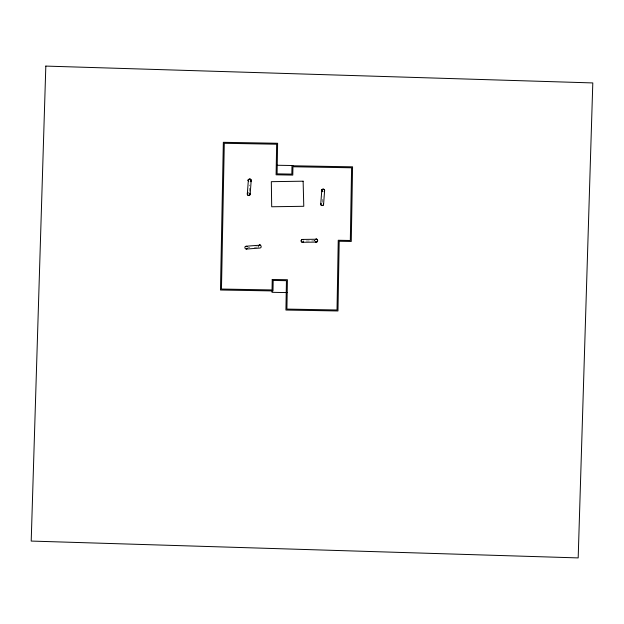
<?xml version="1.0" encoding="UTF-8"?>
<svg xmlns="http://www.w3.org/2000/svg" width="624" height="624" viewBox="0 0 624 624"><rect width="100%" height="100%" fill="white"/><g stroke="black" fill="none" stroke-linecap="round" stroke-linejoin="round"><path stroke-width="0.47" stroke-dasharray="3.12 2.34" d="M249.155 191.357L249.631 184.985M322.507 202.379L322.92 196.911M248.017 247.712L249.842 247.58M254.397 247.237L258.952 246.893M306.212 241.012L316.259 240.872M258.484 247.088A1.427 1.427 0 0 1 258.43 246.355L258.648 247.424M314.863 240.318L314.87 241.051A1.427 1.427 0 0 1 314.863 240.318"/><path stroke-width="0.94" d="M272.033 290.737L272.009 292.321L287.196 292.586M248.141 180.601L248.219 179.657M248.212 180.609L248.282 179.657M247.322 193.955L248.344 180.328C248.414 178.495 251.394 178.721 251.183 180.539L250.162 194.165C250.052 196.248 246.659 195.538 247.393 193.588A1.427 1.427 0 0 0 249.007 195.46A1.427 1.427 0 0 0 249.818 193.128L250.162 194.165M321.571 190.71L321.641 189.766M321.633 190.718L321.703 189.766M320.744 204.064L321.766 190.437C321.836 188.604 324.815 188.83 324.605 190.648L323.583 204.274C323.404 206.622 319.66 205.312 320.986 203.369A1.427 1.427 0 0 0 321.867 205.561A1.427 1.427 0 0 0 323.56 203.908L323.583 204.274M251.183 180.539L250.38 181.717A1.427 1.427 0 0 0 250.988 179.704A1.427 1.427 0 0 0 248.937 179.275A1.427 1.427 0 0 0 248.687 181.358L248.344 180.328M324.605 190.648L324.113 191.623A1.427 1.427 0 0 0 324.184 189.524A1.427 1.427 0 0 0 322.085 189.641A1.427 1.427 0 0 0 322.382 191.716L321.766 190.437M247.276 248.57C245.489 250.528 243.454 246.496 246.09 246.223L259.724 245.201C261.542 244.99 261.76 247.97 259.935 248.04L246.308 249.062M259.022 245.443L259.724 245.201M302.554 239.429C300.729 239.39 300.768 242.377 302.593 242.284L316.259 242.089C318.092 242.135 318.053 239.148 316.22 239.242L302.554 239.429L303.568 239.834A1.427 1.427 0 0 0 301.556 239.866A1.427 1.427 0 0 0 301.587 241.878A1.427 1.427 0 0 0 303.599 241.847L302.593 242.284M316.22 239.242L315.853 239.296A1.427 1.427 0 0 1 317.655 240.833A1.427 1.427 0 0 1 315.549 241.909L316.259 242.089M259.42 245.045L260.364 244.967L259.42 245.107M315.931 239.132L316.875 239.054M277.204 165.259L292.952 165.532M246.09 246.223L247.377 246.839M272.236 279.466L272.048 289.942L221.458 289.052L224.289 143.294L276.643 144.214L276.104 174.798L292.789 175.094L292.937 166.756L351.593 167.786L350.314 240.482L338.247 240.263L337.022 309.98L286.907 309.098L287.422 279.731L272.236 279.466M273.179 280.449L273 290.924L220.475 290.004L223.345 142.311L277.625 143.27L277.087 173.854L291.837 174.112L291.985 165.766L352.576 166.834L351.265 241.465L339.191 241.246L337.966 310.963L285.925 310.042L286.439 280.683L273.179 280.449M45.825 66.089L31.2 541.07L578.183 557.911L592.8 82.93L45.825 66.089M247.814 192.98L247.564 193.261A1.427 1.427 0 0 1 248.126 192.777L247.814 192.98M303.124 181.194L271.323 181.678L271.697 206.77L303.779 206.287L303.124 181.194"/></g></svg>
